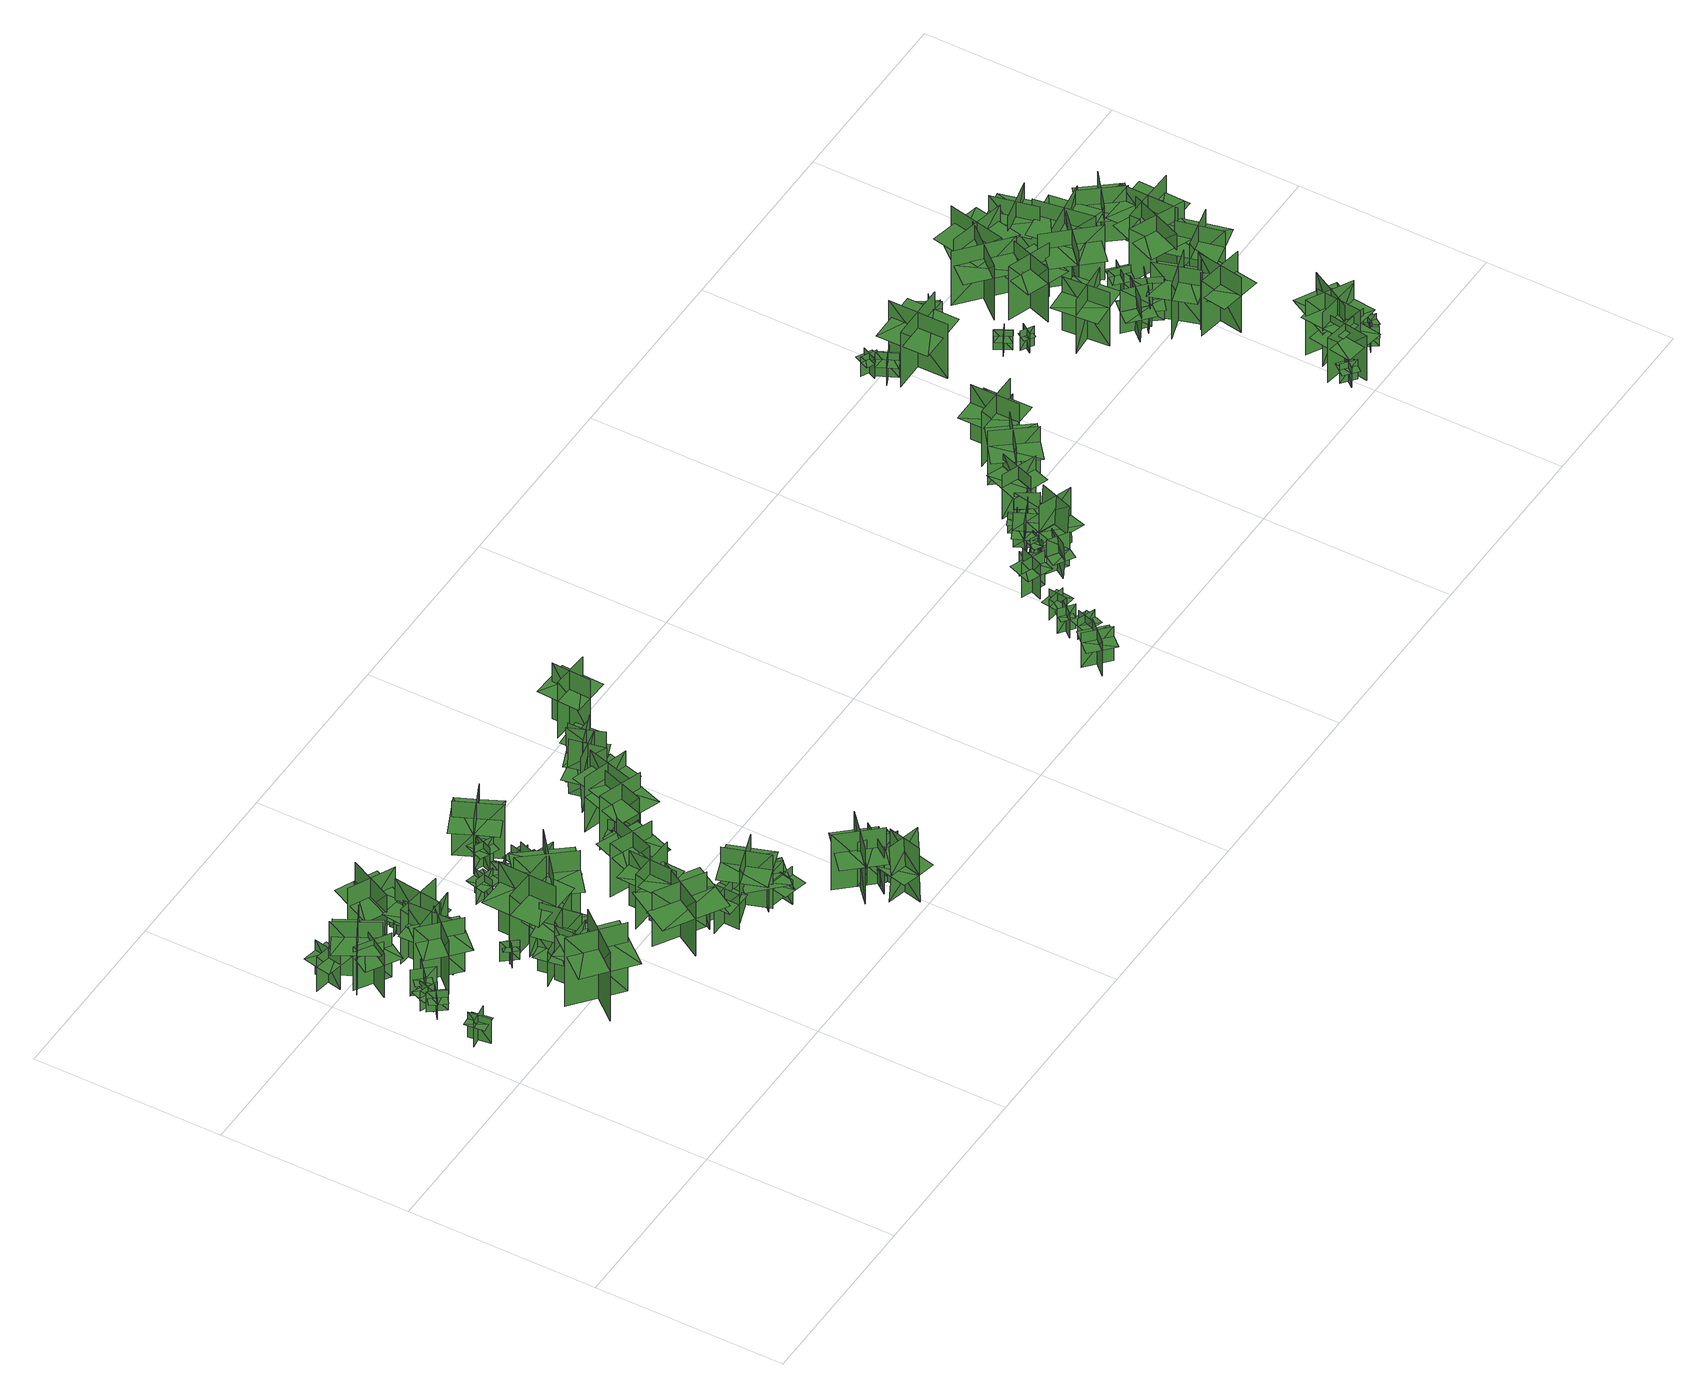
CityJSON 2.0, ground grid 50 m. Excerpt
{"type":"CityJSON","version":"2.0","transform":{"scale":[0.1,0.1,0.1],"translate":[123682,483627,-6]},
"CityObjects":{
"tree1":{"type":"SolitaryVegetationObject","geometry":[{"type":"MultiSurface","lod":"1","boundaries":[[[0,1,2]],[[0,2,3]],[[4,5,6]],[[4,6,7]],[[8,9,10]],[[8,10,11]],[[8,12,13]],[[8,13,9]]]}]},
"tree2":{"type":"SolitaryVegetationObject","geometry":[{"type":"MultiSurface","lod":"1","boundaries":[[[14,15,16]],[[14,16,17]],[[18,19,20]],[[18,20,21]],[[22,23,24]],[[22,24,25]],[[22,25,26]],[[22,26,27]]]}]},
"tree3":{"type":"SolitaryVegetationObject","geometry":[{"type":"MultiSurface","lod":"1","boundaries":[[[28,29,30]],[[28,30,31]],[[32,33,34]],[[32,34,35]],[[36,37,38]],[[36,38,39]],[[36,39,40]],[[36,40,41]]]}]},
"tree4":{"type":"SolitaryVegetationObject","geometry":[{"type":"MultiSurface","lod":"1","boundaries":[[[42,43,44]],[[42,44,45]],[[46,47,48]],[[46,48,49]],[[50,51,52]],[[50,52,53]],[[50,53,54]],[[50,54,55]]]}]},
"tree5":{"type":"SolitaryVegetationObject","geometry":[{"type":"MultiSurface","lod":"1","boundaries":[[[56,57,58]],[[56,58,59]],[[60,61,62]],[[60,62,63]],[[64,65,66]],[[64,66,67]],[[64,67,68]],[[64,68,69]]]}]},
"tree6":{"type":"SolitaryVegetationObject","geometry":[{"type":"MultiSurface","lod":"1","boundaries":[[[70,71,72]],[[70,72,73]],[[74,75,76]],[[74,76,77]],[[78,79,80]],[[78,80,81]],[[78,81,82]],[[78,82,83]]]}]},
"tree7":{"type":"SolitaryVegetationObject","geometry":[{"type":"MultiSurface","lod":"1","boundaries":[[[84,85,86]],[[84,86,87]],[[88,89,90]],[[88,90,91]],[[92,93,94]],[[92,94,95]],[[92,95,96]],[[92,96,97]]]}]},
"tree8":{"type":"SolitaryVegetationObject","geometry":[{"type":"MultiSurface","lod":"1","boundaries":[[[98,99,100]],[[98,100,101]],[[102,103,104]],[[102,104,105]],[[106,107,108]],[[106,108,109]],[[106,109,110]],[[106,110,111]]]}]},
"tree9":{"type":"SolitaryVegetationObject","geometry":[{"type":"MultiSurface","lod":"1","boundaries":[[[112,113,114]],[[112,114,115]],[[116,117,118]],[[116,118,119]],[[120,121,122]],[[120,122,123]],[[120,123,124]],[[120,124,125]]]}]},
"tree10":{"type":"SolitaryVegetationObject","geometry":[{"type":"MultiSurface","lod":"1","boundaries":[[[126,127,128]],[[126,128,129]],[[130,131,132]],[[130,132,133]],[[134,135,136]],[[134,136,137]],[[134,138,139]],[[134,139,135]]]}]},
"tree11":{"type":"SolitaryVegetationObject","geometry":[{"type":"MultiSurface","lod":"1","boundaries":[[[140,141,142]],[[140,142,143]],[[144,145,146]],[[144,146,147]],[[148,149,150]],[[148,150,151]],[[148,151,152]],[[148,152,153]]]}]},
"tree12":{"type":"SolitaryVegetationObject","geometry":[{"type":"MultiSurface","lod":"1","boundaries":[[[154,155,156]],[[154,156,157]],[[158,159,160]],[[158,160,161]],[[162,163,164]],[[162,164,165]],[[162,165,166]],[[162,166,167]]]}]},
"tree13":{"type":"SolitaryVegetationObject","geometry":[{"type":"MultiSurface","lod":"1","boundaries":[[[168,169,170]],[[168,170,171]],[[172,173,174]],[[172,174,175]],[[176,177,178]],[[176,178,179]],[[176,180,181]],[[176,181,177]]]}]},
"tree14":{"type":"SolitaryVegetationObject","geometry":[{"type":"MultiSurface","lod":"1","boundaries":[[[182,183,184]],[[182,184,185]],[[186,187,188]],[[186,188,189]],[[190,191,192]],[[190,192,193]],[[190,193,194]],[[190,194,195]]]}]},
"tree15":{"type":"SolitaryVegetationObject","geometry":[{"type":"MultiSurface","lod":"1","boundaries":[[[196,197,198]],[[196,198,199]],[[200,201,202]],[[200,202,203]],[[204,205,206]],[[204,206,207]],[[204,208,209]],[[204,209,205]]]}]},
"tree16":{"type":"SolitaryVegetationObject","geometry":[{"type":"MultiSurface","lod":"1","boundaries":[[[210,211,212]],[[210,212,213]],[[214,215,216]],[[214,216,217]],[[218,219,220]],[[218,220,221]],[[218,219,222]],[[218,222,223]]]}]},
"tree17":{"type":"SolitaryVegetationObject","geometry":[{"type":"MultiSurface","lod":"1","boundaries":[[[224,225,226]],[[224,226,227]],[[228,229,230]],[[228,230,231]],[[232,233,234]],[[232,234,235]],[[232,235,236]],[[232,236,237]]]}]},
"tree18":{"type":"SolitaryVegetationObject","geometry":[{"type":"MultiSurface","lod":"1","boundaries":[[[238,239,240]],[[238,240,241]],[[242,243,244]],[[242,244,245]],[[246,247,248]],[[246,248,249]],[[246,250,251]],[[246,251,247]]]}]},
"tree19":{"type":"SolitaryVegetationObject","geometry":[{"type":"MultiSurface","lod":"1","boundaries":[[[252,253,254]],[[252,254,255]],[[256,257,258]],[[256,258,259]],[[260,261,262]],[[260,262,263]],[[260,263,264]],[[260,264,265]]]}]},
"tree20":{"type":"SolitaryVegetationObject","geometry":[{"type":"MultiSurface","lod":"1","boundaries":[[[266,267,268]],[[266,268,269]],[[270,271,272]],[[270,272,273]],[[274,275,276]],[[274,276,277]],[[274,277,278]],[[274,278,279]]]}]},
"tree21":{"type":"SolitaryVegetationObject","geometry":[{"type":"MultiSurface","lod":"1","boundaries":[[[280,281,282]],[[280,282,283]],[[284,285,286]],[[284,286,287]],[[288,289,290]],[[288,290,291]],[[288,291,292]],[[288,292,293]]]}]},
"tree22":{"type":"SolitaryVegetationObject","geometry":[{"type":"MultiSurface","lod":"1","boundaries":[[[294,295,296]],[[294,296,297]],[[298,299,300]],[[298,300,301]],[[302,303,304]],[[302,304,305]],[[302,305,306]],[[302,306,307]]]}]},
"tree23":{"type":"SolitaryVegetationObject","geometry":[{"type":"MultiSurface","lod":"1","boundaries":[[[308,309,310]],[[308,310,311]],[[312,313,314]],[[312,314,315]],[[316,317,318]],[[316,318,319]],[[316,319,320]],[[316,320,321]]]}]},
"tree24":{"type":"SolitaryVegetationObject","geometry":[{"type":"MultiSurface","lod":"1","boundaries":[[[322,323,324]],[[322,324,325]],[[326,327,328]],[[326,328,329]],[[330,331,332]],[[330,332,333]],[[330,333,334]],[[330,334,335]]]}]},
"tree25":{"type":"SolitaryVegetationObject","geometry":[{"type":"MultiSurface","lod":"1","boundaries":[[[336,337,338]],[[336,338,339]],[[340,341,342]],[[340,342,343]],[[344,345,346]],[[344,346,347]],[[344,347,348]],[[344,348,349]]]}]},
"tree26":{"type":"SolitaryVegetationObject","geometry":[{"type":"MultiSurface","lod":"1","boundaries":[[[350,351,352]],[[350,352,353]],[[354,355,356]],[[354,356,357]],[[358,359,360]],[[358,360,361]],[[358,361,362]],[[358,362,363]]]}]},
"tree27":{"type":"SolitaryVegetationObject","geometry":[{"type":"MultiSurface","lod":"1","boundaries":[[[364,365,366]],[[364,366,367]],[[368,369,370]],[[368,370,371]],[[372,373,374]],[[372,374,375]],[[372,375,376]],[[372,376,377]]]}]},
"tree28":{"type":"SolitaryVegetationObject","geometry":[{"type":"MultiSurface","lod":"1","boundaries":[[[378,379,380]],[[378,380,381]],[[382,383,384]],[[382,384,385]],[[386,387,388]],[[386,388,389]],[[386,389,390]],[[386,390,391]]]}]},
"tree29":{"type":"SolitaryVegetationObject","geometry":[{"type":"MultiSurface","lod":"1","boundaries":[[[392,393,394]],[[392,394,395]],[[396,397,398]],[[396,398,399]],[[400,401,402]],[[400,402,403]],[[400,403,404]],[[400,404,405]]]}]},
"tree30":{"type":"SolitaryVegetationObject","geometry":[{"type":"MultiSurface","lod":"1","boundaries":[[[406,407,408]],[[406,408,409]],[[410,411,412]],[[410,412,413]],[[414,415,416]],[[414,416,417]],[[414,417,418]],[[414,418,419]]]}]},
"tree31":{"type":"SolitaryVegetationObject","geometry":[{"type":"MultiSurface","lod":"1","boundaries":[[[420,421,422]],[[420,422,423]],[[424,425,426]],[[424,426,427]],[[428,429,430]],[[428,430,431]],[[428,432,433]],[[428,433,429]]]}]},
"tree32":{"type":"SolitaryVegetationObject","geometry":[{"type":"MultiSurface","lod":"1","boundaries":[[[434,435,436]],[[434,436,437]],[[438,439,440]],[[438,440,441]],[[442,443,444]],[[442,444,445]],[[442,445,446]],[[442,446,447]]]}]},
"tree33":{"type":"SolitaryVegetationObject","geometry":[{"type":"MultiSurface","lod":"1","boundaries":[[[448,449,450]],[[448,450,451]],[[452,453,454]],[[452,454,455]],[[456,457,458]],[[456,458,459]],[[456,459,460]],[[456,460,461]]]}]},
"tree34":{"type":"SolitaryVegetationObject","geometry":[{"type":"MultiSurface","lod":"1","boundaries":[[[462,463,464]],[[462,464,465]],[[466,467,468]],[[466,468,469]],[[470,471,472]],[[470,472,473]],[[470,473,474]],[[470,474,475]]]}]},
"tree35":{"type":"SolitaryVegetationObject","geometry":[{"type":"MultiSurface","lod":"1","boundaries":[[[476,477,478]],[[476,478,479]],[[480,481,482]],[[480,482,483]],[[484,485,486]],[[484,486,487]],[[484,487,488]],[[484,488,489]]]}]},
"tree36":{"type":"SolitaryVegetationObject","geometry":[{"type":"MultiSurface","lod":"1","boundaries":[[[490,491,492]],[[490,492,493]],[[494,495,496]],[[494,496,497]],[[498,499,500]],[[498,500,501]],[[498,501,502]],[[498,502,503]]]}]},
"tree37":{"type":"SolitaryVegetationObject","geometry":[{"type":"MultiSurface","lod":"1","boundaries":[[[504,505,506]],[[504,506,507]],[[508,509,510]],[[508,510,511]],[[512,513,514]],[[512,514,515]],[[512,515,516]],[[512,516,517]]]}]},
"tree38":{"type":"SolitaryVegetationObject","geometry":[{"type":"MultiSurface","lod":"1","boundaries":[[[518,519,520]],[[518,520,521]],[[522,523,524]],[[522,524,525]],[[526,527,528]],[[526,528,529]],[[526,529,530]],[[526,530,531]]]}]},
"tree39":{"type":"SolitaryVegetationObject","geometry":[{"type":"MultiSurface","lod":"1","boundaries":[[[532,533,534]],[[532,534,535]],[[536,537,538]],[[536,538,539]],[[540,541,542]],[[540,542,543]],[[540,543,544]],[[540,544,545]]]}]},
"tree40":{"type":"SolitaryVegetationObject","geometry":[{"type":"MultiSurface","lod":"1","boundaries":[[[546,547,548]],[[546,548,549]],[[550,551,552]],[[550,552,553]],[[554,555,556]],[[554,556,557]],[[554,557,558]],[[554,558,559]]]}]},
"tree41":{"type":"SolitaryVegetationObject","geometry":[{"type":"MultiSurface","lod":"1","boundaries":[[[560,561,562]],[[560,562,563]],[[564,565,566]],[[564,566,567]],[[568,569,570]],[[568,570,571]],[[568,571,572]],[[568,572,573]]]}]},
"tree42":{"type":"SolitaryVegetationObject","geometry":[{"type":"MultiSurface","lod":"1","boundaries":[[[574,575,576]],[[574,576,577]],[[578,579,580]],[[578,580,581]],[[582,583,584]],[[582,584,585]],[[582,583,586]],[[582,586,587]]]}]},
"tree43":{"type":"SolitaryVegetationObject","geometry":[{"type":"MultiSurface","lod":"1","boundaries":[[[588,589,590]],[[588,590,591]],[[592,593,594]],[[592,594,595]],[[596,597,593]],[[596,593,592]],[[598,599,589]],[[598,589,588]],[[588,589,600]],[[588,600,601]],[[588,602,603]],[[588,603,589]]]}]},
"tree44":{"type":"SolitaryVegetationObject","geometry":[{"type":"MultiSurface","lod":"1","boundaries":[[[604,605,606]],[[604,606,607]],[[608,609,610]],[[608,610,611]],[[612,613,614]],[[612,614,615]],[[612,615,616]],[[612,616,617]]]}]},
"tree45":{"type":"SolitaryVegetationObject","geometry":[{"type":"MultiSurface","lod":"1","boundaries":[[[618,619,620]],[[618,620,621]],[[622,623,624]],[[622,624,625]],[[626,627,628]],[[626,628,629]],[[626,629,630]],[[626,630,631]]]}]},
"tree46":{"type":"SolitaryVegetationObject","geometry":[{"type":"MultiSurface","lod":"1","boundaries":[[[632,633,634]],[[632,634,635]],[[636,637,638]],[[636,638,639]],[[640,641,642]],[[640,642,643]],[[640,643,644]],[[640,644,645]]]}]},
"tree47":{"type":"SolitaryVegetationObject","geometry":[{"type":"MultiSurface","lod":"1","boundaries":[[[646,647,648]],[[646,648,649]],[[650,651,652]],[[650,652,653]],[[654,655,656]],[[654,656,657]],[[654,658,659]],[[654,659,655]]]}]},
"tree48":{"type":"SolitaryVegetationObject","geometry":[{"type":"MultiSurface","lod":"1","boundaries":[[[660,661,662]],[[660,662,663]],[[664,665,666]],[[664,666,667]],[[668,669,665]],[[668,665,664]],[[670,671,661]],[[670,661,660]],[[660,661,672]],[[660,672,673]],[[660,674,675]],[[660,675,661]]]}]},
"tree49":{"type":"SolitaryVegetationObject","geometry":[{"type":"MultiSurface","lod":"1","boundaries":[[[676,677,678]],[[676,678,679]],[[680,681,682]],[[680,682,683]],[[684,685,681]],[[684,681,680]],[[686,687,677]],[[686,677,676]],[[676,677,688]],[[676,688,689]],[[676,690,691]],[[676,691,677]]]}]},
"tree50":{"type":"SolitaryVegetationObject","geometry":[{"type":"MultiSurface","lod":"1","boundaries":[[[692,693,694]],[[692,694,695]],[[696,697,698]],[[696,698,699]],[[700,701,702]],[[700,702,703]],[[700,703,704]],[[700,704,705]]]}]},
"tree51":{"type":"SolitaryVegetationObject","geometry":[{"type":"MultiSurface","lod":"1","boundaries":[[[706,707,708]],[[706,708,709]],[[710,711,712]],[[710,712,713]],[[714,715,716]],[[714,716,717]],[[714,718,719]],[[714,719,715]]]}]},
"tree52":{"type":"SolitaryVegetationObject","geometry":[{"type":"MultiSurface","lod":"1","boundaries":[[[720,721,722]],[[720,722,723]],[[724,725,726]],[[724,726,727]],[[728,729,730]],[[728,730,731]],[[728,731,732]],[[728,732,733]]]}]},
"tree53":{"type":"SolitaryVegetationObject","geometry":[{"type":"MultiSurface","lod":"1","boundaries":[[[734,735,736]],[[734,736,737]],[[738,739,740]],[[738,740,741]],[[742,743,744]],[[742,744,745]],[[742,745,746]],[[742,746,747]]]}]},
"tree54":{"type":"SolitaryVegetationObject","geometry":[{"type":"MultiSurface","lod":"1","boundaries":[[[748,749,750]],[[748,750,751]],[[752,753,754]],[[752,754,755]],[[756,757,758]],[[756,758,759]],[[756,759,760]],[[756,760,761]]]}]},
"tree55":{"type":"SolitaryVegetationObject","geometry":[{"type":"MultiSurface","lod":"1","boundaries":[[[762,763,764]],[[762,764,765]],[[766,767,768]],[[766,768,769]],[[770,771,772]],[[770,772,773]],[[770,773,774]],[[770,774,775]]]}]},
"tree56":{"type":"SolitaryVegetationObject","geometry":[{"type":"MultiSurface","lod":"1","boundaries":[[[776,777,778]],[[776,778,779]],[[780,781,782]],[[780,782,783]],[[784,785,786]],[[784,786,787]],[[784,788,789]],[[784,789,785]]]}]},
"tree57":{"type":"SolitaryVegetationObject","geometry":[{"type":"MultiSurface","lod":"1","boundaries":[[[790,791,792]],[[790,792,793]],[[794,795,796]],[[794,796,797]],[[798,799,800]],[[798,800,801]],[[798,801,802]],[[798,802,803]]]}]},
"tree58":{"type":"SolitaryVegetationObject","geometry":[{"type":"MultiSurface","lod":"1","boundaries":[[[804,805,806]],[[804,806,807]],[[808,809,810]],[[808,810,811]],[[812,813,809]],[[812,809,808]],[[814,815,805]],[[814,805,804]],[[804,805,816]],[[804,816,817]],[[804,818,819]],[[804,819,805]]]}]},
"tree59":{"type":"SolitaryVegetationObject","geometry":[{"type":"MultiSurface","lod":"1","boundaries":[[[820,821,822]],[[820,822,823]],[[824,825,826]],[[824,826,827]],[[828,829,830]],[[828,830,831]],[[828,831,832]],[[828,832,833]]]}]},
"tree60":{"type":"SolitaryVegetationObject","geometry":[{"type":"MultiSurface","lod":"1","boundaries":[[[834,835,836]],[[834,836,837]],[[838,839,840]],[[838,840,841]],[[842,843,839]],[[842,839,838]],[[844,845,835]],[[844,835,834]],[[834,835,846]],[[834,846,847]],[[834,848,849]],[[834,849,835]]]}]},
"tree61":{"type":"SolitaryVegetationObject","geometry":[{"type":"MultiSurface","lod":"1","boundaries":[[[850,851,852]],[[850,852,853]],[[854,855,856]],[[854,856,857]],[[858,859,855]],[[858,855,854]],[[860,861,851]],[[860,851,850]],[[850,851,862]],[[850,862,863]],[[850,864,865]],[[850,865,851]]]}]},
"tree62":{"type":"SolitaryVegetationObject","geometry":[{"type":"MultiSurface","lod":"1","boundaries":[[[866,867,868]],[[866,868,869]],[[870,871,872]],[[870,872,873]],[[874,875,876]],[[874,876,877]],[[874,877,878]],[[874,878,879]]]}]},
"tree63":{"type":"SolitaryVegetationObject","geometry":[{"type":"MultiSurface","lod":"1","boundaries":[[[880,881,882]],[[880,882,883]],[[884,885,886]],[[884,886,887]],[[888,889,885]],[[888,885,884]],[[890,891,881]],[[890,881,880]],[[880,881,892]],[[880,892,893]],[[880,894,895]],[[880,895,881]]]}]},
"tree64":{"type":"SolitaryVegetationObject","geometry":[{"type":"MultiSurface","lod":"1","boundaries":[[[896,897,898]],[[896,898,899]],[[900,901,902]],[[900,902,903]],[[904,905,906]],[[904,906,907]],[[904,907,908]],[[904,908,909]]]}]},
"tree65":{"type":"SolitaryVegetationObject","geometry":[{"type":"MultiSurface","lod":"1","boundaries":[[[910,911,912]],[[910,912,913]],[[914,915,916]],[[914,916,917]],[[918,919,920]],[[918,920,921]],[[918,921,922]],[[918,922,923]]]}]},
"tree66":{"type":"SolitaryVegetationObject","geometry":[{"type":"MultiSurface","lod":"1","boundaries":[[[924,925,926]],[[924,926,927]],[[928,929,930]],[[928,930,931]],[[932,933,929]],[[932,929,928]],[[934,935,925]],[[934,925,924]],[[924,925,936]],[[924,936,937]],[[924,938,939]],[[924,939,925]]]}]},
"tree67":{"type":"SolitaryVegetationObject","geometry":[{"type":"MultiSurface","lod":"1","boundaries":[[[940,941,942]],[[940,942,943]],[[944,945,946]],[[944,946,947]],[[948,949,950]],[[948,950,951]],[[948,949,952]],[[948,952,953]]]}]},
"tree68":{"type":"SolitaryVegetationObject","geometry":[{"type":"MultiSurface","lod":"1","boundaries":[[[954,955,956]],[[954,956,957]],[[958,959,960]],[[958,960,961]],[[962,963,964]],[[962,964,965]],[[962,966,967]],[[962,967,963]]]}]},
"tree69":{"type":"SolitaryVegetationObject","geometry":[{"type":"MultiSurface","lod":"1","boundaries":[[[968,969,970]],[[968,970,971]],[[972,973,974]],[[972,974,975]],[[976,977,973]],[[976,973,972]],[[978,979,969]],[[978,969,968]],[[968,969,980]],[[968,980,981]],[[968,982,983]],[[968,983,969]]]}]},
"tree70":{"type":"SolitaryVegetationObject","geometry":[{"type":"MultiSurface","lod":"1","boundaries":[[[984,985,986]],[[984,986,987]],[[988,989,990]],[[988,990,991]],[[992,993,994]],[[992,994,995]],[[992,995,996]],[[992,996,997]]]}]},
"tree71":{"type":"SolitaryVegetationObject","geometry":[{"type":"MultiSurface","lod":"1","boundaries":[[[998,999,1000]],[[998,1000,1001]],[[1002,1003,1004]],[[1002,1004,1005]],[[1006,1007,1008]],[[1006,1008,1009]],[[1006,1009,1010]],[[1006,1010,1011]]]}]},
"tree72":{"type":"SolitaryVegetationObject","geometry":[{"type":"MultiSurface","lod":"1","boundaries":[[[1012,1013,1014]],[[1012,1014,1015]],[[1016,1017,1018]],[[1016,1018,1019]],[[1020,1021,1022]],[[1020,1022,1023]],[[1020,1023,1024]],[[1020,1024,1025]]]}]},
"tree73":{"type":"SolitaryVegetationObject","geometry":[{"type":"MultiSurface","lod":"1","boundaries":[[[1026,1027,1028]],[[1026,1028,1029]],[[1030,1031,1032]],[[1030,1032,1033]],[[1034,1035,1036]],[[1034,1036,1037]],[[1034,1037,1038]],[[1034,1038,1039]]]}]},
"tree74":{"type":"SolitaryVegetationObject","geometry":[{"type":"MultiSurface","lod":"1","boundaries":[[[1040,1041,1042]],[[1040,1042,1043]],[[1044,1045,1046]],[[1044,1046,1047]],[[1048,1049,1050]],[[1048,1050,1051]],[[1048,1051,1052]],[[1048,1052,1053]]]}]},
"tree75":{"type":"SolitaryVegetationObject","geometry":[{"type":"MultiSurface","lod":"1","boundaries":[[[1054,1055,1056]],[[1054,1056,1057]],[[1058,1059,1060]],[[1058,1060,1061]],[[1062,1063,1064]],[[1062,1064,1065]],[[1062,1065,1066]],[[1062,1066,1067]]]}]},
"tree76":{"type":"SolitaryVegetationObject","geometry":[{"type":"MultiSurface","lod":"1","boundaries":[[[1068,1069,1070]],[[1068,1070,1071]],[[1072,1073,1074]],[[1072,1074,1075]],[[1076,1077,1078]],[[1076,1078,1079]],[[1076,1079,1080]],[[1076,1080,1081]]]}]},
"tree77":{"type":"SolitaryVegetationObject","geometry":[{"type":"MultiSurface","lod":"1","boundaries":[[[1082,1083,1084]],[[1082,1084,1085]],[[1086,1087,1088]],[[1086,1088,1089]],[[1090,1091,1092]],[[1090,1092,1093]],[[1090,1093,1094]],[[1090,1094,1095]]]}]},
"tree78":{"type":"SolitaryVegetationObject","geometry":[{"type":"MultiSurface","lod":"1","boundaries":[[[1096,1097,1098]],[[1096,1098,1099]],[[1100,1101,1102]],[[1100,1102,1103]],[[1104,1105,1106]],[[1104,1106,1107]],[[1104,1107,1108]],[[1104,1108,1109]]]}]},
"tree79":{"type":"SolitaryVegetationObject","geometry":[{"type":"MultiSurface","lod":"1","boundaries":[[[1110,1111,1112]],[[1110,1112,1113]],[[1114,1115,1116]],[[1114,1116,1117]],[[1118,1119,1115]],[[1118,1115,1114]],[[1120,1121,1111]],[[1120,1111,1110]],[[1110,1111,1122]],[[1110,1122,1123]],[[1110,1124,1125]],[[1110,1125,1111]]]}]},
"tree80":{"type":"SolitaryVegetationObject","geometry":[{"type":"MultiSurface","lod":"1","boundaries":[[[1126,1127,1128]],[[1126,1128,1129]],[[1130,1131,1132]],[[1130,1132,1133]],[[1134,1135,1136]],[[1134,1136,1137]],[[1134,1137,1138]],[[1134,1138,1139]]]}]},
"tree81":{"type":"SolitaryVegetationObject","geometry":[{"type":"MultiSurface","lod":"1","boundaries":[[[1140,1141,1142]],[[1140,1142,1143]],[[1144,1145,1146]],[[1144,1146,1147]],[[1148,1149,1150]],[[1148,1150,1151]],[[1148,1151,1152]],[[1148,1152,1153]]]}]},
"tree82":{"type":"SolitaryVegetationObject","geometry":[{"type":"MultiSurface","lod":"1","boundaries":[[[1154,1155,1156]],[[1154,1156,1157]],[[1158,1159,1160]],[[1158,1160,1161]],[[1162,1163,1159]],[[1162,1159,1158]],[[1164,1165,1155]],[[1164,1155,1154]],[[1154,1155,1166]],[[1154,1166,1167]],[[1154,1168,1169]],[[1154,1169,1155]]]}]},
"tree83":{"type":"SolitaryVegetationObject","geometry":[{"type":"MultiSurface","lod":"1","boundaries":[[[1170,1171,1172]],[[1170,1172,1173]],[[1174,1175,1176]],[[1174,1176,1177]],[[1178,1179,1180]],[[1178,1180,1181]],[[1178,1181,1182]],[[1178,1182,1183]]]}]},
"tree84":{"type":"SolitaryVegetationObject","geometry":[{"type":"MultiSurface","lod":"1","boundaries":[[[1184,1185,1186]],[[1184,1186,1187]],[[1188,1189,1190]],[[1188,1190,1191]],[[1192,1193,1194]],[[1192,1194,1195]],[[1192,1195,1196]],[[1192,1196,1197]]]}]},
"tree85":{"type":"SolitaryVegetationObject","geometry":[{"type":"MultiSurface","lod":"1","boundaries":[[[1198,1199,1200]],[[1198,1200,1201]],[[1202,1203,1204]],[[1202,1204,1205]],[[1206,1207,1208]],[[1206,1208,1209]],[[1206,1207,1210]],[[1206,1210,1211]]]}]},
"tree86":{"type":"SolitaryVegetationObject","geometry":[{"type":"MultiSurface","lod":"1","boundaries":[[[1212,1213,1214]],[[1212,1214,1215]],[[1216,1217,1218]],[[1216,1218,1219]],[[1220,1221,1222]],[[1220,1222,1223]],[[1220,1224,1225]],[[1220,1225,1221]]]}]},
"tree87":{"type":"SolitaryVegetationObject","geometry":[{"type":"MultiSurface","lod":"1","boundaries":[[[1226,1227,1228]],[[1226,1228,1229]],[[1230,1231,1232]],[[1230,1232,1233]],[[1234,1235,1236]],[[1234,1236,1237]],[[1234,1237,1238]],[[1234,1238,1239]]]}]},
"tree88":{"type":"SolitaryVegetationObject","geometry":[{"type":"MultiSurface","lod":"1","boundaries":[[[1240,1241,1242]],[[1240,1242,1243]],[[1244,1245,1246]],[[1244,1246,1247]],[[1248,1249,1250]],[[1248,1250,1251]],[[1248,1249,1252]],[[1248,1252,1253]]]}]},
"tree89":{"type":"SolitaryVegetationObject","geometry":[{"type":"MultiSurface","lod":"1","boundaries":[[[1254,1255,1256]],[[1254,1256,1257]],[[1258,1259,1260]],[[1258,1260,1261]],[[1262,1263,1264]],[[1262,1264,1265]],[[1262,1265,1266]],[[1262,1266,1267]]]}]},
"tree90":{"type":"SolitaryVegetationObject","geometry":[{"type":"MultiSurface","lod":"1","boundaries":[[[1268,1269,1270]],[[1268,1270,1271]],[[1272,1273,1274]],[[1272,1274,1275]],[[1276,1277,1278]],[[1276,1278,1279]],[[1276,1279,1280]],[[1276,1280,1281]]]}]},
"tree91":{"type":"SolitaryVegetationObject","geometry":[{"type":"MultiSurface","lod":"1","boundaries":[[[1282,1283,1284]],[[1282,1284,1285]],[[1286,1287,1288]],[[1286,1288,1289]],[[1290,1291,1292]],[[1290,1292,1293]],[[1290,1293,1294]],[[1290,1294,1295]]]}]},
"tree92":{"type":"SolitaryVegetationObject","geometry":[{"type":"MultiSurface","lod":"1","boundaries":[[[1296,1297,1298]],[[1296,1298,1299]],[[1300,1301,1302]],[[1300,1302,1303]],[[1304,1305,1306]],[[1304,1306,1307]],[[1304,1307,1308]],[[1304,1308,1309]]]}]},
"tree93":{"type":"SolitaryVegetationObject","geometry":[{"type":"MultiSurface","lod":"1","boundaries":[[[1310,1311,1312]],[[1310,1312,1313]],[[1314,1315,1316]],[[1314,1316,1317]],[[1318,1319,1320]],[[1318,1320,1321]],[[1318,1321,1322]],[[1318,1322,1323]]]}]},
"tree94":{"type":"SolitaryVegetationObject","geometry":[{"type":"MultiSurface","lod":"1","boundaries":[[[1324,1325,1326]],[[1324,1326,1327]],[[1328,1329,1330]],[[1328,1330,1331]],[[1332,1333,1334]],[[1332,1334,1335]],[[1332,1335,1336]],[[1332,1336,1337]]]}]},
"tree95":{"type":"SolitaryVegetationObject","geometry":[{"type":"MultiSurface","lod":"1","boundaries":[[[1338,1339,1340]],[[1338,1340,1341]],[[1342,1343,1344]],[[1342,1344,1345]],[[1346,1347,1348]],[[1346,1348,1349]],[[1346,1349,1350]],[[1346,1350,1351]]]}]},
"tree96":{"type":"SolitaryVegetationObject","geometry":[{"type":"MultiSurface","lod":"1","boundaries":[[[1352,1353,1354]],[[1352,1354,1355]],[[1356,1357,1358]],[[1356,1358,1359]],[[1360,1361,1362]],[[1360,1362,1363]],[[1360,1363,1364]],[[1360,1364,1365]]]}]},
"tree97":{"type":"SolitaryVegetationObject","geometry":[{"type":"MultiSurface","lod":"1","boundaries":[[[1366,1367,1368]],[[1366,1368,1369]],[[1370,1371,1372]],[[1370,1372,1373]],[[1374,1375,1376]],[[1374,1376,1377]],[[1374,1377,1378]],[[1374,1378,1379]]]}]},
"tree98":{"type":"SolitaryVegetationObject","geometry":[{"type":"MultiSurface","lod":"1","boundaries":[[[1380,1381,1382]],[[1380,1382,1383]],[[1384,1385,1386]],[[1384,1386,1387]],[[1388,1389,1390]],[[1388,1390,1391]],[[1388,1391,1392]],[[1388,1392,1393]]]}]},
"tree99":{"type":"SolitaryVegetationObject","geometry":[{"type":"MultiSurface","lod":"1","boundaries":[[[1394,1395,1396]],[[1394,1396,1397]],[[1398,1399,1400]],[[1398,1400,1401]],[[1402,1403,1404]],[[1402,1404,1405]],[[1402,1405,1406]],[[1402,1406,1407]]]}]}
},
"vertices":[
[54,608,36],[46,666,36],[46,666,114],[54,608,114],[82,645,36],[24,637,36],[24,637,114],[82,645,114],[53,613,94],[46,666,94],[23,663,94],[30,610,94],[77,616,94],[70,669,94],
[69,760,27],[108,791,27],[108,791,90],[69,760,90],[108,755,27],[77,795,27],[77,795,90],[108,755,90],[73,760,70],[88,741,70],[127,773,70],[112,791,70],[98,809,70],[59,778,70],
[124,793,22],[77,811,22],[77,811,85],[124,793,85],[108,830,22],[90,783,22],[90,783,85],[108,830,85],[123,797,64],[131,819,64],[84,837,64],[75,815,64],[67,793,64],[114,776,64],
[50,1008,18],[64,1084,18],[64,1084,126],[50,1008,126],[92,1037,18],[16,1051,18],[16,1051,126],[92,1037,126],[92,1037,96],[99,1075,96],[23,1089,96],[16,1051,96],[9,1013,96],[85,999,96],
[152,854,23],[106,813,23],[106,813,105],[152,854,105],[108,856,23],[149,810,23],[149,810,105],[108,856,105],[113,851,74],[94,834,74],[123,802,74],[142,819,74],[161,835,74],[132,868,74],
[148,929,16],[63,982,16],[63,982,154],[148,929,154],[133,994,16],[80,909,16],[80,909,154],[133,994,154],[133,994,116],[91,1020,116],[38,935,116],[80,909,116],[123,883,116],[175,967,116],
[139,948,16],[80,1055,16],[80,1055,185],[139,948,185],[162,1026,16],[55,967,16],[55,967,185],[162,1026,185],[162,1026,138],[133,1079,138],[26,1021,138],[55,967,138],[85,914,138],[191,973,138],
[242,790,24],[152,873,24],[152,873,194],[242,790,194],[239,871,24],[156,782,24],[156,782,194],[239,871,194],[239,871,146],[194,913,146],[112,824,146],[156,782,146],[201,741,146],[284,830,146],
[384,439,17],[265,537,17],[265,537,232],[384,439,232],[375,541,17],[277,422,17],[277,422,232],[375,541,232],[375,541,172],[315,591,172],[217,471,172],[277,422,172],[336,373,172],[435,492,172],
[161,865,22],[294,867,22],[294,867,194],[161,865,194],[221,808,22],[221,808,194],[219,940,194],[219,940,22],[170,870,128],[285,872,128],[284,926,128],[169,924,128],[171,815,128],[286,817,128],
[280,546,22],[379,548,22],[379,548,192],[280,546,192],[327,500,22],[327,500,192],[326,599,192],[326,600,22],[327,504,138],[368,504,138],[367,584,138],[326,584,138],[284,583,138],[285,504,138],
[342,571,25],[329,647,25],[329,647,133],[342,571,133],[372,613,25],[295,600,25],[295,600,133],[372,613,133],[372,613,103],[365,651,103],[289,638,103],[295,600,103],[302,562,103],[378,574,103],
[256,862,23],[273,994,23],[273,994,194],[256,862,194],[321,914,23],[321,914,194],[190,930,194],[190,930,23],[252,871,129],[267,986,129],[213,993,129],[199,878,129],[308,865,129],[322,979,129],
[334,698,31],[305,734,31],[305,734,93],[334,698,93],[337,728,31],[337,728,93],[301,698,93],[301,698,31],[337,728,74],[324,742,74],[296,719,74],[308,704,74],[321,689,74],[349,713,74],
[437,622,21],[334,604,21],[334,604,195],[437,622,195],[371,668,21],[389,565,21],[389,565,195],[371,668,195],[371,668,138],[389,565,138],[445,575,138],[428,678,138],[315,658,138],[333,556,138],
[280,1105,13],[224,988,13],[224,988,185],[280,1105,185],[197,1076,13],[314,1019,13],[314,1019,185],[197,1076,185],[276,1107,127],[220,990,127],[278,962,127],[335,1079,127],[173,1013,127],[229,1129,127],
[262,991,21],[262,991,83],[316,993,83],[316,993,21],[287,1017,21],[287,1017,83],[290,966,83],[290,966,21],[287,1025,63],[260,1024,63],[263,960,63],[290,961,63],[317,962,63],[314,1026,63],
[361,687,23],[445,672,23],[445,672,164],[361,687,164],[399,633,23],[414,717,23],[414,717,164],[399,633,164],[399,633,118],[414,717,118],[368,726,118],[353,642,118],[445,625,118],[460,709,118],
[398,640,21],[403,795,21],[403,795,237],[398,640,237],[474,710,21],[319,715,21],[319,715,237],[474,710,237],[474,710,176],[476,788,176],[321,792,176],[319,715,176],[316,637,176],[471,633,176],
[327,1053,22],[327,1053,84],[326,999,84],[326,999,22],[352,1026,22],[352,1026,84],[300,1027,84],[300,1027,22],[360,1026,64],[360,1053,64],[296,1054,64],[295,1028,64],[295,1001,64],[359,999,64],
[436,669,13],[556,767,13],[556,767,228],[436,669,228],[539,658,13],[441,778,13],[441,778,228],[539,658,228],[539,658,168],[599,707,168],[501,827,168],[441,778,168],[381,729,168],[479,609,168],
[486,817,23],[441,784,23],[441,784,100],[486,817,100],[449,823,23],[482,778,23],[482,778,100],[449,823,100],[449,823,79],[427,806,79],[460,762,79],[482,778,79],[504,794,79],[472,839,79],
[448,882,25],[502,870,25],[502,870,101],[448,882,101],[468,851,25],[480,905,25],[480,905,101],[468,851,101],[468,851,80],[495,845,80],[507,899,80],[480,905,80],[453,911,80],[441,857,80],
[502,802,20],[511,747,20],[511,747,97],[502,802,97],[480,772,20],[535,781,20],[535,781,97],[480,772,97],[480,772,75],[485,745,75],[539,754,75],[535,781,75],[530,808,75],[476,799,75],
[649,496,7],[649,496,178],[574,370,178],[574,370,7],[672,399,7],[672,399,178],[550,472,178],[550,472,7],[691,388,122],[728,451,122],[577,542,122],[539,479,122],[501,415,122],[653,325,122],
[645,499,9],[596,498,9],[596,498,75],[645,499,75],[621,523,9],[621,474,9],[621,474,75],[621,523,75],[621,518,50],[600,517,50],[601,483,50],[621,483,50],[641,483,50],[641,518,50],
[521,718,14],[598,726,14],[598,726,122],[521,718,122],[561,685,14],[553,762,14],[553,762,122],[561,685,122],[561,685,92],[599,689,92],[591,766,92],[553,762,92],[514,758,92],[522,681,92],
[560,829,18],[523,731,18],[523,731,157],[560,829,157],[499,802,18],[499,802,157],[597,765,157],[597,765,18],[499,802,113],[484,761,113],[562,731,113],[577,772,113],[593,813,113],[515,842,113],
[504,853,21],[557,868,21],[557,868,98],[504,853,98],[536,835,21],[521,888,21],[521,888,98],[536,835,98],[536,835,76],[562,842,76],[548,895,76],[521,888,76],[494,881,76],[509,827,76],
[654,422,11],[701,393,11],[701,393,88],[654,422,88],[662,386,11],[691,433,11],[691,433,88],[662,386,88],[662,386,67],[685,372,67],[714,419,67],[691,433,67],[667,448,67],[638,401,67],
[635,459,8],[641,588,8],[641,588,180],[635,459,180],[710,528,8],[580,534,8],[580,534,180],[710,528,180],[635,470,135],[641,588,135],[590,591,135],[584,472,135],[686,467,135],[692,586,135],
[734,368,11],[657,370,11],[657,370,119],[734,368,119],[699,406,11],[697,328,11],[697,328,119],[699,406,119],[699,406,89],[660,407,89],[658,330,89],[697,328,89],[735,327,89],[738,405,89],
[615,844,18],[561,858,18],[561,858,95],[615,844,95],[596,876,18],[583,822,18],[583,822,95],[596,876,95],[596,876,74],[569,883,74],[556,829,74],[583,822,74],[610,816,74],[623,869,74],
[548,947,20],[598,925,20],[598,925,97],[548,947,97],[561,913,20],[583,963,20],[583,963,97],[561,913,97],[561,913,76],[586,902,76],[608,952,76],[583,963,76],[558,974,76],[536,924,76],
[753,594,10],[640,638,10],[640,638,179],[753,594,179],[721,669,10],[677,555,10],[677,555,179],[721,669,179],[721,669,132],[664,690,132],[620,577,132],[677,555,132],[734,533,132],[778,647,132],
[829,376,12],[714,337,12],[714,337,181],[829,376,181],[757,412,12],[796,297,12],[796,297,181],[757,412,181],[757,412,134],[699,392,134],[739,277,134],[796,297,134],[854,317,134],[814,432,134],
[568,1019,17],[619,908,17],[619,908,187],[568,1019,187],[540,943,17],[650,994,17],[650,994,187],[540,943,187],[540,943,139],[565,887,139],[676,938,139],[650,994,139],[625,1049,139],[514,998,139],
[779,297,15],[779,297,124],[844,364,124],[844,364,15],[779,361,15],[779,361,124],[844,298,124],[844,298,15],[769,370,88],[737,337,88],[817,258,88],[850,292,88],[883,325,88],[802,404,88],
[867,287,14],[867,287,91],[802,301,91],[802,301,14],[829,263,14],[829,263,91],[843,326,91],[843,326,14],[827,254,66],[859,246,66],[877,325,66],[844,332,66],[811,339,66],[794,261,66],
[760,698,14],[743,623,14],[743,623,122],[760,698,122],[716,671,14],[792,654,14],[792,654,122],[716,671,122],[716,671,92],[708,633,92],[783,616,92],[792,654,92],[800,692,92],[725,709,92],
[816,708,14],[755,701,14],[755,701,96],[816,708,96],[782,735,14],[789,674,14],[789,674,96],[782,735,96],[783,728,65],[758,725,65],[762,682,65],[788,685,65],[813,688,65],[808,731,65],
[920,124,9],[1016,210,9],[1016,210,182],[920,124,182],[1007,119,9],[921,215,9],[921,215,182],[1007,119,182],[922,121,124],[1019,207,124],[976,255,124],[879,169,124],[1054,167,124],[957,82,124],
[987,20,95],[1009,110,95],[962,122,95],[940,31,95],[953,74,95],[1043,52,95],[1045,58,180],[954,80,180],[954,80,9],[1045,58,9],[991,19,9],[1013,110,9],[1009,110,180],[987,20,180],[1033,9,95],[1055,99,95],
[876,698,13],[761,738,13],[761,738,183],[876,698,183],[841,771,13],[801,656,13],[801,656,183],[841,771,183],[841,771,135],[784,791,135],[743,676,135],[801,656,135],[858,636,135],[899,751,135],
[958,166,13],[1038,107,13],[1038,107,151],[958,166,151],[968,101,13],[1027,181,13],[1027,181,151],[968,101,151],[968,101,112],[1008,71,112],[1067,152,112],[1027,181,112],[986,210,112],[928,130,112],
[1031,112,14],[983,121,14],[983,121,80],[1031,112,80],[1011,141,14],[1003,92,14],[1003,92,80],[1011,141,80],[1010,135,55],[990,139,55],[984,105,55],[1004,101,55],[1024,98,55],[1030,132,55],
[795,799,12],[920,763,12],[920,763,184],[795,799,184],[845,710,12],[881,835,12],[881,835,184],[845,710,184],[806,796,139],[920,763,139],[934,813,139],[820,846,139],[791,747,139],[906,714,139],
[850,842,96],[942,861,96],[932,908,96],[841,890,96],[885,897,96],[904,805,96],[909,807,181],[890,898,181],[890,898,10],[909,807,10],[851,839,10],[943,857,10],[942,861,181],[850,842,181],[860,796,96],[951,815,96],
[984,897,96],[897,864,96],[915,819,96],[1002,852,96],[959,838,96],[926,925,96],[920,923,181],[954,836,181],[954,836,10],[920,923,10],[983,901,10],[896,867,10],[897,864,181],[984,897,181],[967,942,96],[880,908,96],
[1028,925,13],[951,922,13],[951,922,120],[1028,925,120],[991,960,13],[993,883,13],[993,883,120],[991,960,120],[991,960,90],[952,959,90],[954,882,90],[993,883,90],[1032,884,90],[1029,961,90],
[1082,955,10],[1087,1059,10],[1087,1059,184],[1082,955,184],[1141,1009,10],[1037,1014,10],[1037,1014,184],[1141,1009,184],[1141,1009,127],[1037,1014,127],[1034,957,127],[1138,952,127],[1144,1066,127],[1040,1071,127],
[1906,103,11],[1853,46,11],[1853,46,119],[1906,103,119],[1854,102,11],[1911,49,11],[1911,49,119],[1854,102,119],[1854,102,89],[1828,73,89],[1885,20,89],[1911,49,89],[1937,77,89],[1881,130,89],
[1946,207,19],[1918,171,19],[1918,171,96],[1946,207,96],[1916,203,19],[1916,203,96],[1952,175,96],[1952,175,19],[1917,202,71],[1906,187,71],[1934,165,71],[1946,180,71],[1958,195,71],[1929,217,71],
[1954,168,14],[1938,121,14],[1938,121,78],[1954,168,78],[1927,155,14],[1927,155,78],[1975,138,78],[1975,138,14],[1927,155,56],[1918,129,56],[1966,113,56],[1975,138,56],[1983,164,56],[1936,180,56],
[1997,237,17],[1947,243,17],[1947,243,81],[1997,237,81],[1978,261,17],[1978,261,81],[1972,211,81],[1972,211,17],[1978,261,59],[1951,265,59],[1945,215,59],[1972,211,59],[1999,208,59],[2005,258,59],
[2045,313,14],[1983,338,14],[1983,338,124],[2045,313,124],[2024,360,14],[2000,298,14],[2000,298,124],[2024,360,124],[2024,360,88],[2000,298,88],[2033,285,88],[2058,346,88],[1990,373,88],[1966,311,88],
[2032,350,14],[2073,368,14],[2073,368,91],[2032,350,91],[2060,339,14],[2060,339,91],[2042,380,91],[2042,380,14],[2059,340,66],[2077,348,66],[2062,381,66],[2045,373,66],[2028,366,66],[2042,333,66],
[2130,297,67],[2080,329,67],[2063,302,67],[2113,271,67],[2090,287,67],[2122,337,67],[2119,339,121],[2087,289,121],[2087,289,12],[2119,339,12],[2131,299,12],[2081,331,12],[2080,329,121],[2130,297,121],[2146,322,67],[2096,354,67],
[2106,389,13],[2145,369,13],[2145,369,74],[2106,389,74],[2115,361,13],[2135,400,13],[2135,400,74],[2115,361,74],[2115,361,57],[2135,351,57],[2154,390,57],[2135,400,57],[2115,410,57],[2095,371,57],
[2102,402,67],[2156,426,67],[2144,455,67],[2090,430,67],[2116,441,67],[2141,387,67],[2144,388,122],[2119,442,122],[2119,442,13],[2144,388,13],[2103,399,13],[2157,424,13],[2156,426,122],[2102,402,122],[2115,374,67],[2169,399,67],
[2116,370,95],[2204,338,95],[2220,384,96],[2132,415,96],[2174,399,95],[2143,311,95],[2148,309,181],[2179,397,181],[2179,397,10],[2148,309,10],[2115,366,10],[2203,335,10],[2204,338,181],[2116,370,181],[2101,325,96],[2189,294,96],
[2181,468,12],[2141,448,12],[2141,448,74],[2181,468,74],[2153,477,12],[2173,438,12],[2173,438,74],[2153,477,74],[2153,477,57],[2133,467,57],[2153,428,57],[2173,438,57],[2193,447,57],[2173,487,57],
[2221,466,65],[2171,434,65],[2187,408,65],[2238,440,65],[2213,426,65],[2181,476,65],[2178,474,120],[2210,424,120],[2210,424,11],[2178,474,11],[2220,468,11],[2170,436,11],[2171,434,120],[2221,466,120],[2205,491,65],[2155,460,65],
[2190,513,9],[2284,479,9],[2284,479,148],[2190,513,148],[2218,453,9],[2252,547,9],[2252,547,148],[2218,453,148],[2218,453,109],[2265,436,109],[2298,530,109],[2252,547,109],[2205,564,109],[2171,470,109],
[2353,590,8],[2257,516,8],[2257,516,177],[2353,590,177],[2273,601,8],[2348,505,8],[2348,505,177],[2273,601,177],[2273,601,130],[2225,564,130],[2300,467,130],[2348,505,130],[2396,542,130],[2321,638,130],
[2325,586,65],[2383,574,65],[2389,604,65],[2331,616,65],[2359,609,65],[2347,551,65],[2350,550,119],[2363,608,119],[2363,608,10],[2350,550,10],[2324,584,10],[2382,571,10],[2383,574,119],[2325,586,119],[2319,557,65],[2377,544,65],
[2383,582,11],[2382,711,11],[2382,711,183],[2383,582,183],[2445,644,11],[2316,643,11],[2316,643,183],[2445,644,183],[2387,582,126],[2386,711,126],[2322,710,126],[2323,581,126],[2439,711,126],[2440,582,126],
[2448,657,17],[2388,685,17],[2388,685,128],[2448,657,128],[2431,705,17],[2402,645,17],[2402,645,128],[2431,705,128],[2431,705,92],[2402,645,92],[2435,629,92],[2463,689,92],[2398,720,92],[2369,660,92],
[2439,663,58],[2482,659,58],[2484,681,58],[2442,685,58],[2462,682,58],[2458,640,58],[2460,640,97],[2464,682,97],[2464,682,19],[2460,640,19],[2439,661,19],[2481,657,19],[2482,659,97],[2439,663,97],[2437,642,58],[2480,637,58],
[2477,959,9],[2453,1009,9],[2453,1009,85],[2477,959,85],[2489,993,9],[2439,970,9],[2439,970,85],[2489,993,85],[2489,993,64],[2477,1018,64],[2427,995,64],[2439,970,64],[2451,945,64],[2501,968,64],
[2476,1019,7],[2437,1038,7],[2437,1038,68],[2476,1019,68],[2467,1047,7],[2448,1007,7],[2448,1007,68],[2467,1047,68],[2467,1047,51],[2447,1057,51],[2428,1017,51],[2448,1007,51],[2468,998,51],[2487,1037,51],
[2531,861,9],[2530,1018,9],[2530,1018,180],[2531,861,180],[2609,942,9],[2452,940,9],[2452,940,180],[2609,942,180],[2603,942,132],[2602,1011,132],[2458,1009,132],[2458,940,132],[2459,872,132],[2603,873,132],
[2690,783,8],[2669,822,8],[2669,822,69],[2690,783,69],[2699,811,8],[2660,790,8],[2660,790,69],[2699,811,69],[2699,811,52],[2688,831,52],[2649,809,52],[2660,790,52],[2671,771,52],[2709,792,52],
[2698,767,8],[2728,748,8],[2728,748,70],[2698,767,70],[2702,744,8],[2702,744,70],[2722,774,70],[2722,774,8],[2703,745,50],[2716,737,50],[2732,761,50],[2719,769,50],[2706,777,50],[2691,753,50],
[2642,1006,10],[2676,962,10],[2676,962,87],[2642,1006,87],[2637,970,10],[2681,1003,10],[2681,1003,87],[2637,970,87],[2637,970,65],[2654,947,65],[2698,981,65],[2681,1003,65],[2665,1025,65],[2621,992,65],
[2757,653,5],[2878,662,5],[2878,662,174],[2757,653,174],[2818,600,5],[2809,721,5],[2809,721,174],[2818,600,174],[2818,600,126],[2878,604,126],[2869,726,126],[2809,721,126],[2748,717,126],[2757,595,126],
[2975,79,10],[3010,51,10],[3010,51,72],[2975,79,72],[2978,49,10],[3006,84,10],[3006,84,72],[2978,49,72],[2978,49,54],[2995,35,54],[3023,70,54],[3006,84,54],[2988,98,54],[2961,63,54],
[3094,86,7],[2967,106,7],[2967,106,147],[3094,86,147],[3039,160,7],[3019,33,7],[3019,33,147],[3039,160,147],[3038,155,108],[2983,163,108],[2964,47,108],[3020,38,108],[3075,29,108],[3094,146,108],
[2920,547,77],[2863,598,77],[2837,568,77],[2894,517,77],[2867,543,77],[2918,600,77],[2915,603,147],[2864,546,147],[2864,546,7],[2915,603,7],[2922,549,7],[2865,600,7],[2863,598,147],[2920,547,147],[2946,576,77],[2889,626,77],
[2890,804,5],[2775,844,5],[2775,844,174],[2890,804,174],[2855,877,5],[2815,762,5],[2815,762,174],[2855,877,174],[2855,877,127],[2797,897,127],[2758,782,127],[2815,762,127],[2873,742,127],[2912,857,127],
[2857,988,10],[2754,870,10],[2754,870,180],[2857,988,180],[2745,980,10],[2864,876,10],[2864,876,180],[2745,980,180],[2750,976,133],[2705,924,133],[2813,829,133],[2859,880,133],[2904,932,133],[2796,1028,133],
[2954,536,76],[2907,596,76],[2876,571,76],[2923,511,76],[2902,541,76],[2962,588,76],[2959,592,146],[2899,544,146],[2899,544,6],[2959,592,6],[2957,537,6],[2910,598,6],[2907,596,146],[2954,536,146],[2985,559,76],[2938,620,76],
[3069,195,7],[3058,73,7],[3058,73,176],[3069,195,176],[3007,143,7],[3128,132,7],[3128,132,176],[3007,143,176],[3007,143,128],[3001,83,128],[3122,71,128],[3128,132,128],[3133,192,128],[3012,204,128],
[2989,454,5],[2953,570,5],[2953,570,175],[2989,454,175],[3027,526,5],[2911,489,5],[2911,489,175],[3027,526,175],[3027,526,127],[3009,584,127],[2893,547,127],[2911,489,127],[2929,431,127],[3045,468,127],
[3051,111,6],[3113,224,6],[3113,224,179],[3051,111,179],[3135,136,6],[3022,197,6],[3022,197,179],[3135,136,179],[3055,109,121],[3116,222,121],[3059,253,121],[2998,139,121],[3162,198,121],[3101,84,121],
[3044,490,8],[2970,447,8],[2970,447,149],[3044,490,149],[2981,507,8],[3023,433,8],[3023,433,149],[2981,507,149],[2981,507,103],[3023,433,103],[3064,456,103],[3022,530,103],[2941,484,103],[2983,409,103],
[3102,72,9],[3139,97,9],[3139,97,70],[3102,72,70],[3131,66,9],[3106,103,9],[3106,103,70],[3131,66,70],[3131,66,53],[3150,79,53],[3125,116,53],[3106,103,53],[3088,91,53],[3113,54,53],
[3010,363,7],[3031,490,7],[3031,490,180],[3010,363,180],[3081,414,7],[2954,435,7],[2954,435,180],[3081,414,180],[3014,362,122],[3035,490,122],[2971,500,122],[2951,372,122],[3086,481,122],[3066,354,122],
[2875,1056,11],[2842,902,11],[2842,902,182],[2875,1056,182],[2781,994,11],[2935,962,11],[2935,962,182],[2781,994,182],[2788,993,135],[2773,925,135],[2915,895,135],[2929,963,135],[2943,1030,135],[2802,1060,135],
[3133,196,9],[3096,221,9],[3096,221,71],[3133,196,71],[3128,225,9],[3103,188,9],[3103,188,71],[3128,225,71],[3128,225,54],[3109,237,54],[3084,201,54],[3103,188,54],[3121,176,54],[3146,212,54],
[3158,125,9],[3134,88,9],[3134,88,70],[3158,125,70],[3129,119,9],[3166,95,9],[3166,95,70],[3129,119,70],[3129,119,53],[3117,101,53],[3154,77,53],[3166,95,53],[3178,114,53],[3141,138,53],
[2895,838,9],[3001,722,9],[3001,722,180],[2895,838,180],[2891,726,9],[3008,832,9],[3008,832,180],[2891,726,180],[2896,730,133],[2942,679,133],[3049,777,133],[3003,828,133],[2957,879,133],[2850,781,133],
[3004,654,7],[2962,691,7],[2962,691,84],[3004,654,84],[3002,691,7],[2965,649,7],[2965,649,84],[3002,691,84],[3002,691,62],[2981,709,62],[2944,667,62],[2965,649,62],[2986,631,62],[3022,673,62],
[2913,928,7],[3032,955,7],[3032,955,176],[2913,928,176],[2981,884,7],[2954,1003,7],[2954,1003,176],[2981,884,176],[2981,884,129],[3041,898,129],[3013,1016,129],[2954,1003,129],[2895,989,129],[2922,871,129],
[2991,909,10],[3014,754,10],[3014,754,181],[2991,909,181],[2925,818,10],[3080,842,10],[3080,842,181],[2925,818,181],[2931,819,134],[2941,751,134],[3084,773,134],[3074,841,134],[3064,909,134],[2921,887,134],
[3166,550,8],[3048,522,8],[3048,522,178],[3166,550,178],[3098,593,8],[3125,474,8],[3125,474,178],[3098,593,178],[3098,593,130],[3038,579,130],[3066,461,130],[3125,474,130],[3184,488,130],[3157,607,130],
[3163,606,10],[3018,666,10],[3018,666,181],[3163,606,181],[3119,709,10],[3059,564,10],[3059,564,181],[3119,709,181],[3117,703,133],[3053,730,133],[2998,596,133],[3061,570,133],[3125,543,133],[3181,677,133],
[3149,829,8],[3054,754,8],[3054,754,178],[3149,829,178],[3069,839,8],[3144,744,8],[3144,744,178],[3069,839,178],[3069,839,130],[3021,801,130],[3097,706,130],[3144,744,130],[3192,782,130],[3116,877,130],
[3137,608,7],[3141,765,7],[3141,765,178],[3137,608,178],[3218,686,7],[3060,690,7],[3060,690,178],[3218,686,178],[3211,686,131],[3213,755,131],[3068,759,131],[3067,690,131],[3065,621,131],[3209,617,131]
]}
